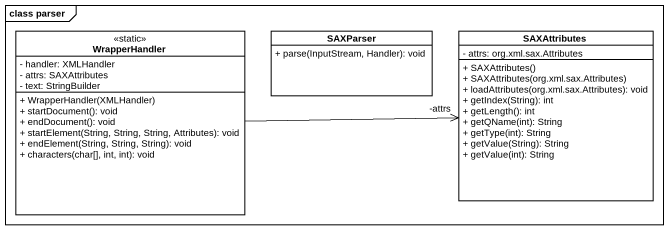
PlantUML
@startuml
mainframe class parser
hide circle
hide empty members
skinparam classAttributeIconSize 0
class WrapperHandler <<static>> {
  - handler: XMLHandler
  - attrs: SAXAttributes
  - text: StringBuilder
  + WrapperHandler(XMLHandler)
  + startDocument(): void
  + endDocument(): void
  + startElement(String, String, String, Attributes): void
  + endElement(String, String, String): void
  + characters(char[], int, int): void
}
class SAXParser {
  + parse(InputStream, Handler): void
}
class SAXAttributes {
  - attrs: org.xml.sax.Attributes
  + SAXAttributes()
  + SAXAttributes(org.xml.sax.Attributes)
  + loadAttributes(org.xml.sax.Attributes): void
  + getIndex(String): int
  + getLength(): int
  + getQName(int): String
  + getType(int): String
  + getValue(String): String
  + getValue(int): String
}
WrapperHandler -right-> "-attrs" SAXAttributes
@enduml
